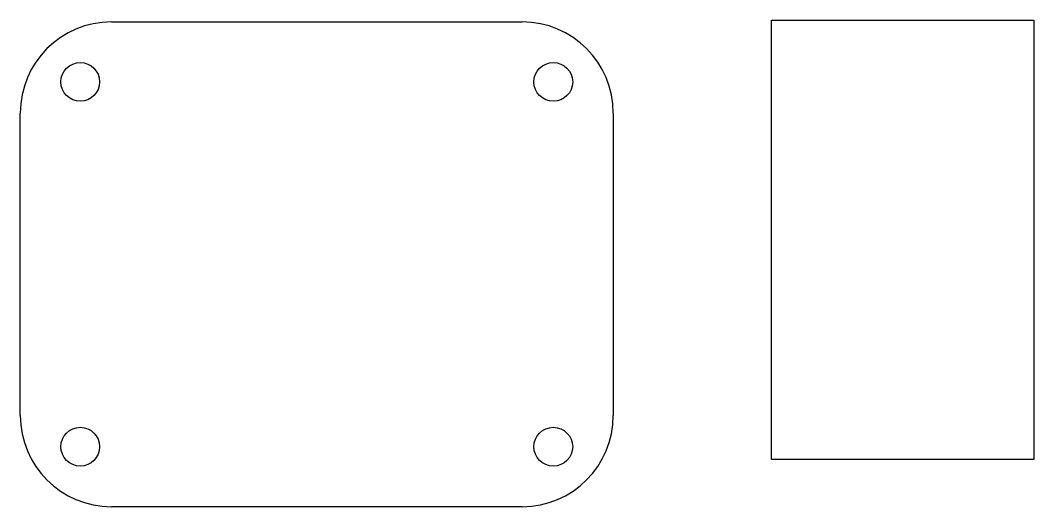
# Model space of a CAD drawing. Header units: millimetres. Extents: x 80.5 to 169.4, y 137.4 to 180.1.
import ezdxf

# ---------------------------------------------------------------- set-up
doc = ezdxf.new("R2010")
doc.units = ezdxf.units.MM
doc.layers.add('View001', color=7, linetype='CONTINUOUS')
doc.layers.add('View002', color=7, linetype='CONTINUOUS')

msp = doc.modelspace()

# ---------------------------------------------------------------- linework, layer by layer
at = {"layer": 'View001'}
for p, q in [((88.5, 179.917), (124.5, 179.917)), ((80.5, 145.417), (80.5, 171.917)), ((132.5, 171.917), (132.5, 145.417)), ((124.5, 137.417), (88.5, 137.417))]:
    msp.add_line(p, q, dxfattribs=at)
for centre in [(85.759, 174.658), (127.241, 174.658), (85.759, 142.676), (127.241, 142.676)]:
    msp.add_circle(centre, 1.7, dxfattribs=at)
for centre, start, end in [((88.5, 171.917), 90, 180), ((124.5, 171.917), 0, 90), ((88.5, 145.417), 180, -90), ((124.5, 145.417), -90, 0)]:
    msp.add_arc(centre, 8, start, end, dxfattribs=at)
at = {"layer": 'View002'}
for p, q in [((146.372, 180.057), (169.372, 180.057)), ((146.372, 141.557), (146.372, 180.057)), ((169.372, 180.057), (169.372, 141.557)), ((169.372, 141.557), (146.372, 141.557))]:
    msp.add_line(p, q, dxfattribs=at)

doc.saveas('drawing.dxf')
